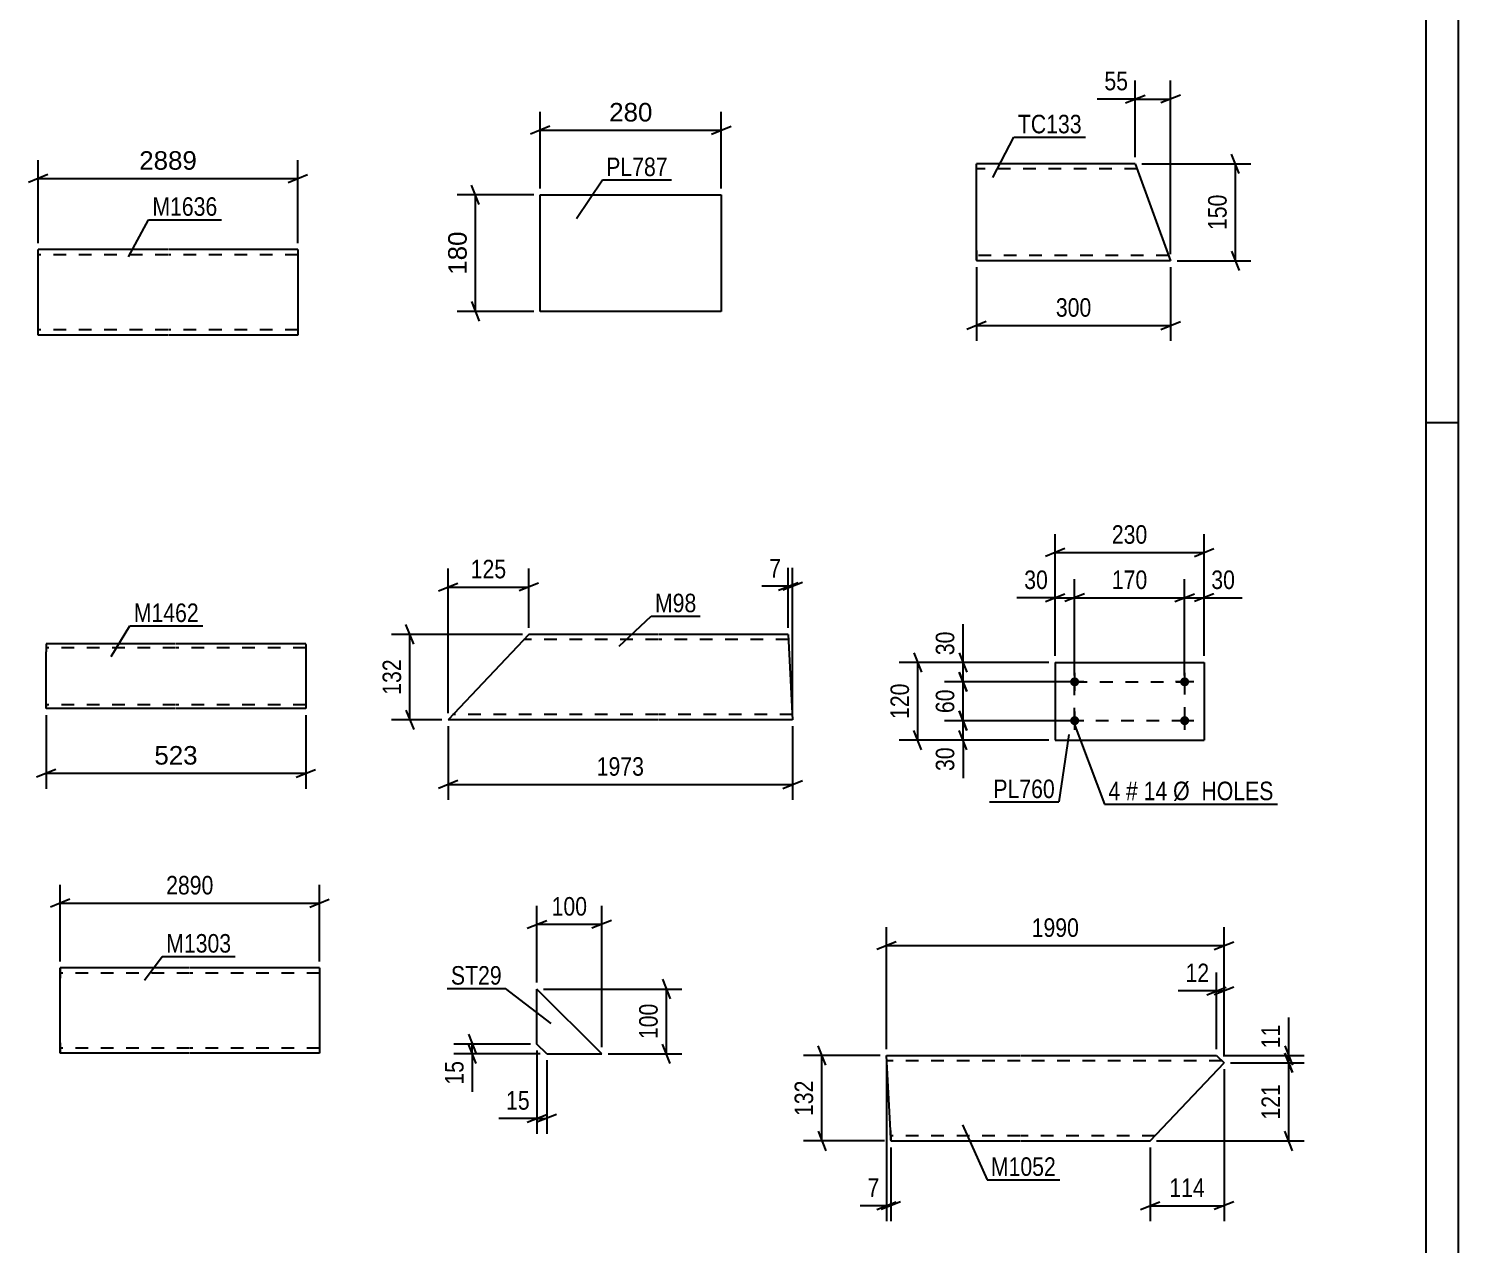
# Model space of a CAD drawing. Header units: millimetres. Extents: x 0 to 841, y 0 to 594.
# Drawn here: x 620 to 841, y 171 to 358.9 of the extents above; entities that cross this region are included whole.
import ezdxf

# ---------------------------------------------------------------- set-up
doc = ezdxf.new("R2010")
doc.units = ezdxf.units.MM
doc.linetypes.add('DXK_LINE_DOT2', pattern=[3.9198, 1.9599, -1.9599])
doc.styles.add('Arial', font='ARIAL.TTF', dxfattribs={"height": 0.2})
doc.styles.add('Arial Narrow', font='ARIALN.TTF', dxfattribs={"height": 0.2})

# ---------------------------------------------------------------- blocks, each defined once
blk = doc.blocks.new('Unknown-318884472-1130')
at = {"color": 5, "linetype": 'Continuous'}
for p, q in [((841, 0), (841, 594)), ((836, 5), (836, 589)), ((841, 298), (836, 298))]:
    blk.add_line(p, q, dxfattribs=at)
blk = doc.blocks.new('Part-318884472-11416 - 11415')
at = {"color": 2, "linetype": 'Continuous'}
for p, q in [((791.07, 338.05), (766.53, 338.05)), ((766.53, 324.65), (766.53, 338.05)), ((791.07, 338.05), (796.53, 323.05)), ((766.53, 324.65), (766.53, 323.05)), ((796.53, 323.05), (766.53, 323.05))]:
    blk.add_line(p, q, dxfattribs=at)
at = {"color": 7, "linetype": 'DXK_LINE_DOT2'}
for p, q in [((791.36, 337.25), (766.53, 337.25)), ((766.53, 323.17), (766.53, 324.65)), ((766.53, 323.85), (766.53, 323.91)), ((796.24, 323.85), (766.53, 323.85)), ((796.24, 323.85), (796.22, 323.91))]:
    blk.add_line(p, q, dxfattribs=at)
blk = doc.blocks.new('Part-318884472-11453 - 11452')
at = {"color": 2, "linetype": 'Continuous'}
for p, q in [((778.69, 260.96), (778.69, 248.96)), ((778.69, 260.96), (801.69, 260.96)), ((801.69, 260.96), (801.69, 248.96)), ((778.69, 248.96), (801.69, 248.96))]:
    blk.add_line(p, q, dxfattribs=at)
blk = doc.blocks.new('Bolt-318884472-11454 - 11452')
at = {"linetype": 'Continuous'}
for points in [[(781.69, 257.26, -1), (781.69, 258.66, -1)], [(798.69, 257.26, -1), (798.69, 258.66, -1)], [(781.69, 251.26, -1), (781.69, 252.66, -1)], [(798.69, 251.26, -1), (798.69, 252.66, -1)]]:
    blk.add_hatch(color=1, dxfattribs=at).paths.add_polyline_path(points)
at = {"color": 1, "linetype": 'Continuous'}
for p, q in [((781.69, 259.36), (781.69, 256.56)), ((798.69, 259.36), (798.69, 256.56)), ((783.09, 257.96), (780.29, 257.96)), ((800.09, 257.96), (797.29, 257.96)), ((783.09, 251.96), (780.29, 251.96)), ((781.69, 253.36), (781.69, 250.56)), ((800.09, 251.96), (797.29, 251.96)), ((798.69, 253.36), (798.69, 250.56))]:
    blk.add_line(p, q, dxfattribs=at)
blk = doc.blocks.new('Part-318884472-5240 - 5234')
at = {"color": 2, "linetype": 'Continuous'}
for p, q in [((641.53, 324.77), (621.53, 324.77)), ((621.53, 313.17), (621.53, 324.77)), ((661.63, 324.77), (641.63, 324.77)), ((661.63, 324.77), (661.63, 324.65)), ((661.63, 324.65), (661.63, 311.57)), ((621.53, 311.57), (621.53, 313.17)), ((641.53, 311.57), (621.53, 311.57)), ((661.63, 311.57), (641.63, 311.57))]:
    blk.add_line(p, q, dxfattribs=at)
at = {"color": 7, "linetype": 'DXK_LINE_DOT2'}
for p, q in [((641.53, 323.97), (621.53, 323.97)), ((661.63, 323.97), (641.63, 323.97)), ((621.53, 311.69), (621.53, 313.17)), ((621.53, 312.37), (621.53, 312.43)), ((641.53, 312.37), (621.53, 312.37)), ((661.63, 312.37), (641.63, 312.37)), ((661.63, 312.37), (661.63, 312.43))]:
    blk.add_line(p, q, dxfattribs=at)
blk = doc.blocks.new('Part-318884472-1402 - 1386')
at = {"color": 2, "linetype": 'Continuous'}
for p, q in [((699.09, 315.23), (699.09, 333.23)), ((699.09, 333.23), (727.09, 333.23)), ((727.09, 333.23), (727.09, 315.23)), ((727.09, 315.23), (699.09, 315.23))]:
    blk.add_line(p, q, dxfattribs=at)
blk = doc.blocks.new('Part-318884472-8596 - 8595')
at = {"color": 2, "linetype": 'Continuous'}
for p, q in [((622.76, 263.82), (622.76, 262.62)), ((642.76, 263.82), (622.76, 263.82)), ((662.86, 263.82), (642.86, 263.82)), ((662.86, 263.72), (662.86, 263.82)), ((662.86, 263.72), (662.86, 262.62)), ((622.76, 254.56), (622.76, 262.62)), ((662.86, 262.62), (662.86, 253.82)), ((622.76, 253.91), (622.76, 254.56)), ((622.76, 253.82), (622.76, 253.91)), ((642.76, 253.82), (622.76, 253.82)), ((662.86, 253.82), (642.86, 253.82))]:
    blk.add_line(p, q, dxfattribs=at)
at = {"color": 7, "linetype": 'DXK_LINE_DOT2'}
for p, q in [((642.76, 263.22), (622.76, 263.22)), ((662.86, 263.22), (642.86, 263.22)), ((662.86, 263.46), (662.86, 262.62)), ((622.76, 254.56), (622.76, 254.17)), ((622.76, 254.42), (622.76, 254.46)), ((642.76, 254.42), (622.76, 254.42)), ((662.86, 254.42), (642.86, 254.42)), ((662.86, 254.46), (662.86, 254.56)), ((662.86, 254.42), (662.86, 254.46)), ((662.86, 254.42), (662.86, 254.46)), ((622.76, 253.82), (622.76, 253.82))]:
    blk.add_line(p, q, dxfattribs=at)
blk = doc.blocks.new('Part-318884472-11382 - 11381')
at = {"color": 2, "linetype": 'Continuous'}
for p, q in [((697.34, 265.3), (684.87, 252.1)), ((717.34, 265.3), (697.34, 265.3)), ((737.44, 265.3), (717.44, 265.3)), ((737.44, 265.3), (738.11, 252.1)), ((717.34, 252.1), (684.87, 252.1)), ((738.11, 252.1), (717.44, 252.1))]:
    blk.add_line(p, q, dxfattribs=at)
at = {"color": 7, "linetype": 'DXK_LINE_DOT2'}
for p, q in [((717.34, 264.5), (696.58, 264.5)), ((737.48, 264.5), (717.44, 264.5)), ((685.62, 252.9), (685.68, 252.96)), ((717.34, 252.9), (685.62, 252.9)), ((738.07, 252.9), (717.44, 252.9)), ((738.07, 252.9), (738.06, 252.96))]:
    blk.add_line(p, q, dxfattribs=at)
blk = doc.blocks.new('Part-318884472-11391 - 11390')
at = {"color": 2, "linetype": 'Continuous'}
for p, q in [((644.9, 213.75), (624.9, 213.75)), ((624.9, 213.63), (624.9, 213.75)), ((624.9, 213.28), (624.9, 213.63)), ((624.9, 212.76), (624.9, 213.28)), ((624.9, 212.15), (624.9, 212.76)), ((624.9, 202.15), (624.9, 212.15)), ((665, 213.75), (645, 213.75)), ((665, 213.75), (665, 200.55)), ((624.9, 201.54), (624.9, 202.15)), ((624.9, 201.02), (624.9, 201.54)), ((624.9, 200.67), (624.9, 201.02)), ((624.9, 200.55), (624.9, 200.67)), ((644.9, 200.55), (624.9, 200.55)), ((665, 200.55), (645, 200.55))]:
    blk.add_line(p, q, dxfattribs=at)
at = {"color": 7, "linetype": 'DXK_LINE_DOT2'}
for p, q in [((624.9, 213.75), (624.9, 213.75)), ((624.9, 213.75), (624.9, 213.63)), ((624.9, 213.63), (624.9, 213.28)), ((624.9, 213.28), (624.9, 212.72)), ((624.9, 212.95), (624.9, 212.95)), ((644.9, 212.95), (624.9, 212.95)), ((624.9, 212.89), (624.9, 212.95)), ((624.9, 212.89), (624.9, 212.95)), ((624.9, 212.76), (624.9, 212.89)), ((624.9, 212.76), (624.9, 212.89)), ((624.9, 212.46), (624.9, 212.76)), ((624.9, 212.72), (624.9, 212.76)), ((624.9, 212.72), (624.9, 212.46)), ((624.9, 212.72), (624.9, 212.15)), ((624.9, 212.15), (624.9, 212.46)), ((624.9, 212.46), (624.9, 212.15)), ((624.9, 202.15), (624.9, 212.15)), ((624.9, 202.15), (624.9, 212.15)), ((624.9, 202.15), (624.9, 212.15)), ((665, 212.95), (645, 212.95)), ((624.9, 201.84), (624.9, 202.15)), ((624.9, 202.15), (624.9, 201.84)), ((624.9, 202.15), (624.9, 201.54)), ((624.9, 201.58), (624.9, 201.84)), ((624.9, 201.84), (624.9, 201.58)), ((624.9, 201.41), (624.9, 201.58)), ((624.9, 201.58), (624.9, 201.41)), ((624.9, 201.54), (624.9, 201.02)), ((624.9, 201.35), (624.9, 201.41)), ((624.9, 201.41), (624.9, 201.35)), ((624.9, 201.35), (624.9, 201.35)), ((644.9, 201.35), (624.9, 201.35)), ((665, 201.35), (645, 201.35)), ((665, 201.35), (665, 201.41)), ((624.9, 201.02), (624.9, 200.67)), ((624.9, 200.67), (624.9, 200.55)), ((624.9, 200.55), (624.9, 200.55))]:
    blk.add_line(p, q, dxfattribs=at)
blk = doc.blocks.new('Part-318884472-11427 - 11426')
at = {"color": 2, "linetype": 'Continuous'}
for p, q in [((753.22, 188.59), (752.63, 200.19)), ((752.63, 200.19), (773.26, 200.19)), ((773.36, 200.19), (803.62, 200.19)), ((793.36, 186.99), (804.78, 199.09)), ((803.62, 200.19), (804.78, 199.09)), ((753.22, 188.59), (753.3, 186.99)), ((753.3, 186.99), (773.26, 186.99)), ((773.36, 186.99), (793.36, 186.99))]:
    blk.add_line(p, q, dxfattribs=at)
at = {"color": 7, "linetype": 'DXK_LINE_DOT2'}
for p, q in [((773.26, 199.39), (752.67, 199.39)), ((804.46, 199.39), (773.36, 199.39)), ((753.29, 187.11), (753.22, 188.59)), ((753.26, 187.79), (753.25, 187.85)), ((773.26, 187.79), (753.26, 187.79)), ((794.11, 187.79), (773.36, 187.79))]:
    blk.add_line(p, q, dxfattribs=at)
blk = doc.blocks.new('Part-318884472-11476 - 11475')
at = {"color": 2, "linetype": 'Continuous'}
for p, q in [((698.6, 201.98), (698.6, 210.48)), ((708.6, 200.48), (698.6, 210.48)), ((700.1, 200.48), (698.6, 201.98)), ((700.1, 200.48), (708.6, 200.48))]:
    blk.add_line(p, q, dxfattribs=at)
blk = doc.blocks.new('Rectangle-318884472-15287 - 11452')
at = {"color": 1, "linetype": 'DXK_LINE_DOT2'}
blk.add_lwpolyline([(781.69, 257.96), (798.69, 257.96), (798.69, 251.96), (781.69, 251.96), (781.69, 257.96)], close=True, dxfattribs=at)
blk = doc.blocks.new('StraightDimension-318884472-11522 - 11415')
at = {"color": 7, "linetype": 'Continuous'}
for p, q in [((807.13, 336.55), (805.93, 339.55)), ((792.07, 338.05), (808.93, 338.05)), ((806.53, 323.05), (806.53, 338.05)), ((797.53, 323.05), (808.93, 323.05)), ((805.93, 324.55), (807.13, 321.55))]:
    blk.add_line(p, q, dxfattribs=at)
at = {"color": 0}
blk.add_wipeout([(805.78, 333.89), (801.58, 333.89), (801.58, 327.2), (805.78, 327.2)], dxfattribs=at)
at = {"color": 3, "style": 'Arial Narrow'}
blk.add_text('150', height=2.863, rotation=90.0002, dxfattribs=at).set_placement((805.18, 327.8))
blk = doc.blocks.new('StraightDimension-318884472-11518 - 11415')
at = {"color": 7, "linetype": 'Continuous'}
for p, q in [((791.07, 339.05), (791.07, 350.9)), ((796.53, 324.05), (796.53, 350.9)), ((789.57, 347.45), (792.57, 348.65)), ((791.07, 348.05), (796.53, 348.05)), ((798.03, 348.65), (795.03, 347.45))]:
    blk.add_line(p, q, dxfattribs=at)
at = {"color": 0}
blk.add_wipeout([(790.55, 348.8), (790.55, 353), (785.69, 353), (785.69, 348.8)], dxfattribs=at)
at = {"color": 7, "linetype": 'Continuous'}
blk.add_line((791.07, 348.05), (785.17, 348.05), dxfattribs=at)
blk.add_line((791.07, 348.05), (785.17, 348.05), dxfattribs=at)
at = {"color": 3, "style": 'Arial Narrow'}
blk.add_text('55', height=2.863, dxfattribs=at).set_placement((786.29, 349.4))
blk = doc.blocks.new('StraightDimension-318884472-11528 - 11415')
at = {"color": 7, "linetype": 'Continuous'}
for p, q in [((766.53, 322.05), (766.53, 310.65)), ((796.53, 322.05), (796.53, 310.65)), ((768.03, 313.65), (765.03, 312.45)), ((766.53, 313.05), (796.53, 313.05)), ((795.03, 312.45), (798.03, 313.65))]:
    blk.add_line(p, q, dxfattribs=at)
at = {"color": 0}
blk.add_wipeout([(784.87, 313.8), (784.87, 318), (778.19, 318), (778.19, 313.8)], dxfattribs=at)
at = {"color": 3, "style": 'Arial Narrow'}
blk.add_text('300', height=2.863, dxfattribs=at).set_placement((778.79, 314.4))
blk = doc.blocks.new('StraightDimension-318884472-11585 - 11452')
at = {"color": 7, "linetype": 'Continuous'}
for p, q in [((763.84, 259.46), (765.04, 256.46)), ((780.69, 257.96), (761.59, 257.96)), ((764.44, 251.96), (764.44, 257.96)), ((780.69, 251.96), (761.59, 251.96)), ((765.04, 250.46), (763.84, 253.46))]:
    blk.add_line(p, q, dxfattribs=at)
at = {"color": 0}
blk.add_wipeout([(763.69, 257.39), (759.49, 257.39), (759.49, 252.53), (763.69, 252.53)], dxfattribs=at)
at = {"color": 3, "style": 'Arial Narrow'}
blk.add_text('60', height=2.863, rotation=90.0002, dxfattribs=at).set_placement((763.09, 253.13))
blk = doc.blocks.new('StraightDimension-318884472-11584 - 11452')
at = {"color": 7, "linetype": 'Continuous'}
for p, q in [((777.69, 260.96), (761.59, 260.96)), ((763.84, 262.46), (765.04, 259.46)), ((764.44, 257.96), (764.44, 260.96)), ((765.04, 256.46), (763.84, 259.46)), ((780.69, 257.96), (761.59, 257.96))]:
    blk.add_line(p, q, dxfattribs=at)
at = {"color": 0}
blk.add_wipeout([(763.69, 266.34), (759.49, 266.34), (759.49, 261.48), (763.69, 261.48)], dxfattribs=at)
at = {"color": 7, "linetype": 'Continuous'}
blk.add_line((764.44, 260.96), (764.44, 266.87), dxfattribs=at)
blk.add_line((764.44, 260.96), (764.44, 266.87), dxfattribs=at)
at = {"color": 3, "style": 'Arial Narrow'}
blk.add_text('30', height=2.863, rotation=90.0002, dxfattribs=at).set_placement((763.09, 262.08))
blk = doc.blocks.new('StraightDimension-318884472-11586 - 11452')
at = {"color": 7, "linetype": 'Continuous'}
for p, q in [((780.69, 251.96), (761.59, 251.96)), ((763.84, 253.46), (765.04, 250.46)), ((764.44, 248.96), (764.44, 251.96)), ((765.04, 247.46), (763.84, 250.46)), ((777.69, 248.96), (761.59, 248.96))]:
    blk.add_line(p, q, dxfattribs=at)
at = {"color": 0}
blk.add_wipeout([(763.69, 248.43), (759.49, 248.43), (759.49, 243.58), (763.69, 243.58)], dxfattribs=at)
at = {"color": 7, "linetype": 'Continuous'}
blk.add_line((764.44, 248.96), (764.44, 243.05), dxfattribs=at)
blk.add_line((764.44, 248.96), (764.44, 243.05), dxfattribs=at)
at = {"color": 3, "style": 'Arial Narrow'}
blk.add_text('30', height=2.863, rotation=90.0002, dxfattribs=at).set_placement((763.09, 244.18))
blk = doc.blocks.new('StraightDimension-318884472-11596 - 11452')
at = {"color": 7, "linetype": 'Continuous'}
for p, q in [((777.69, 260.96), (754.59, 260.96)), ((756.84, 262.46), (758.04, 259.46)), ((757.44, 248.96), (757.44, 260.96)), ((758.04, 247.46), (756.84, 250.46)), ((777.69, 248.96), (754.59, 248.96))]:
    blk.add_line(p, q, dxfattribs=at)
at = {"color": 0}
blk.add_wipeout([(756.69, 258.3), (752.49, 258.3), (752.49, 251.62), (756.69, 251.62)], dxfattribs=at)
at = {"color": 3, "style": 'Arial Narrow'}
blk.add_text('120', height=2.863, rotation=90.0002, dxfattribs=at).set_placement((756.09, 252.22))
blk = doc.blocks.new('StraightDimension-318884472-11600 - 11452')
at = {"color": 7, "linetype": 'Continuous'}
for p, q in [((798.69, 258.96), (798.69, 273.81)), ((801.69, 261.96), (801.69, 273.81)), ((797.19, 270.36), (800.19, 271.56)), ((798.69, 270.96), (801.69, 270.96)), ((803.19, 271.56), (800.19, 270.36))]:
    blk.add_line(p, q, dxfattribs=at)
at = {"color": 0}
blk.add_wipeout([(807.07, 271.71), (807.07, 275.91), (802.21, 275.91), (802.21, 271.71)], dxfattribs=at)
at = {"color": 7, "linetype": 'Continuous'}
blk.add_line((801.69, 270.96), (807.59, 270.96), dxfattribs=at)
blk.add_line((801.69, 270.96), (807.59, 270.96), dxfattribs=at)
at = {"color": 3, "style": 'Arial Narrow'}
blk.add_text('30', height=2.863, dxfattribs=at).set_placement((802.81, 272.31))
blk = doc.blocks.new('StraightDimension-318884472-11601 - 11452')
at = {"color": 7, "linetype": 'Continuous'}
for p, q in [((781.69, 258.96), (781.69, 273.81)), ((798.69, 258.96), (798.69, 273.81)), ((783.19, 271.56), (780.19, 270.36)), ((781.69, 270.96), (798.69, 270.96)), ((797.19, 270.36), (800.19, 271.56))]:
    blk.add_line(p, q, dxfattribs=at)
at = {"color": 0}
blk.add_wipeout([(793.53, 271.71), (793.53, 275.91), (786.84, 275.91), (786.84, 271.71)], dxfattribs=at)
at = {"color": 3, "style": 'Arial Narrow'}
blk.add_text('170', height=2.863, dxfattribs=at).set_placement((787.44, 272.31))
blk = doc.blocks.new('StraightDimension-318884472-11602 - 11452')
at = {"color": 7, "linetype": 'Continuous'}
for p, q in [((778.69, 261.96), (778.69, 273.81)), ((781.69, 258.96), (781.69, 273.81)), ((777.19, 270.36), (780.19, 271.56)), ((778.69, 270.96), (781.69, 270.96)), ((783.19, 271.56), (780.19, 270.36))]:
    blk.add_line(p, q, dxfattribs=at)
at = {"color": 0}
blk.add_wipeout([(778.16, 271.71), (778.16, 275.91), (773.3, 275.91), (773.3, 271.71)], dxfattribs=at)
at = {"color": 7, "linetype": 'Continuous'}
blk.add_line((778.69, 270.96), (772.78, 270.96), dxfattribs=at)
blk.add_line((778.69, 270.96), (772.78, 270.96), dxfattribs=at)
at = {"color": 3, "style": 'Arial Narrow'}
blk.add_text('30', height=2.863, dxfattribs=at).set_placement((773.9, 272.31))
blk = doc.blocks.new('StraightDimension-318884472-11612 - 11452')
at = {"color": 7, "linetype": 'Continuous'}
for p, q in [((778.69, 261.96), (778.69, 280.81)), ((801.69, 261.96), (801.69, 280.81)), ((780.19, 278.56), (777.19, 277.36)), ((800.19, 277.36), (803.19, 278.56)), ((778.69, 277.96), (801.69, 277.96))]:
    blk.add_line(p, q, dxfattribs=at)
at = {"color": 0}
blk.add_wipeout([(793.53, 278.71), (793.53, 282.91), (786.84, 282.91), (786.84, 278.71)], dxfattribs=at)
at = {"color": 3, "style": 'Arial Narrow'}
blk.add_text('230', height=2.863, dxfattribs=at).set_placement((787.44, 279.31))
blk = doc.blocks.new('StraightDimension-318884472-5243 - 5234')
at = {"color": 7, "linetype": 'Continuous'}
for p, q in [((621.53, 325.77), (621.53, 338.62)), ((661.63, 325.77), (661.63, 338.62)), ((623.03, 336.37), (620.03, 335.17)), ((660.13, 335.17), (663.13, 336.37)), ((621.53, 335.77), (661.63, 335.77))]:
    blk.add_line(p, q, dxfattribs=at)
at = {"color": 0}
blk.add_wipeout([(646.63, 336.52), (646.63, 340.72), (636.53, 340.72), (636.53, 336.52)], dxfattribs=at)
at = {"color": 3, "style": 'Arial'}
blk.add_text('2889', height=2.865, dxfattribs=at).set_placement((637.13, 337.12))
blk = doc.blocks.new('StraightDimension-318884472-1404 - 1386')
at = {"color": 7, "linetype": 'Continuous'}
for p, q in [((699.09, 334.23), (699.09, 346.08)), ((727.09, 334.23), (727.09, 346.08)), ((700.59, 343.83), (697.59, 342.63)), ((699.09, 343.23), (727.09, 343.23)), ((725.59, 342.63), (728.59, 343.83))]:
    blk.add_line(p, q, dxfattribs=at)
at = {"color": 0}
blk.add_wipeout([(717.03, 343.98), (717.03, 348.18), (709.16, 348.18), (709.16, 343.98)], dxfattribs=at)
at = {"color": 3, "style": 'Arial'}
blk.add_text('280', height=2.865, dxfattribs=at).set_placement((709.76, 344.58))
blk = doc.blocks.new('StraightDimension-318884472-1415 - 1386')
at = {"color": 7, "linetype": 'Continuous'}
for p, q in [((689.69, 331.73), (688.49, 334.73)), ((698.09, 333.23), (686.24, 333.23)), ((689.09, 315.23), (689.09, 333.23)), ((688.49, 316.73), (689.69, 313.73)), ((698.09, 315.23), (686.24, 315.23))]:
    blk.add_line(p, q, dxfattribs=at)
at = {"color": 0}
blk.add_wipeout([(688.34, 328.16), (684.14, 328.16), (684.14, 320.29), (688.34, 320.29)], dxfattribs=at)
at = {"color": 3, "style": 'Arial'}
blk.add_text('180', height=2.865, rotation=90.0002, dxfattribs=at).set_placement((687.74, 320.89))
blk = doc.blocks.new('StraightDimension-318884472-8599 - 8595')
at = {"color": 7, "linetype": 'Continuous'}
for p, q in [((622.76, 252.82), (622.76, 241.42)), ((662.86, 252.82), (662.86, 241.42)), ((624.26, 244.42), (621.26, 243.22)), ((622.76, 243.82), (662.86, 243.82)), ((661.36, 243.22), (664.36, 244.42))]:
    blk.add_line(p, q, dxfattribs=at)
at = {"color": 0}
blk.add_wipeout([(646.75, 244.57), (646.75, 248.77), (638.87, 248.77), (638.87, 244.57)], dxfattribs=at)
at = {"color": 3, "style": 'Arial'}
blk.add_text('523', height=2.865, dxfattribs=at).set_placement((639.47, 245.17))
blk = doc.blocks.new('StraightDimension-318884472-11510 - 11381')
at = {"color": 7, "linetype": 'Continuous'}
for p, q in [((684.87, 251.1), (684.87, 239.7)), ((738.11, 251.1), (738.11, 239.7)), ((686.37, 242.7), (683.37, 241.5)), ((684.87, 242.1), (738.11, 242.1)), ((736.61, 241.5), (739.61, 242.7))]:
    blk.add_line(p, q, dxfattribs=at)
at = {"color": 0}
blk.add_wipeout([(715.74, 242.85), (715.74, 247.05), (707.23, 247.05), (707.23, 242.85)], dxfattribs=at)
at = {"color": 3, "style": 'Arial Narrow'}
blk.add_text('1973', height=2.863, dxfattribs=at).set_placement((707.83, 243.45))
blk = doc.blocks.new('StraightDimension-318884472-11494 - 11381')
at = {"color": 7, "linetype": 'Continuous'}
for p, q in [((684.87, 253.1), (684.87, 275.46)), ((697.34, 266.3), (697.34, 275.46)), ((683.37, 272.01), (686.37, 273.21)), ((684.87, 272.61), (697.34, 272.61)), ((698.84, 273.21), (695.84, 272.01))]:
    blk.add_line(p, q, dxfattribs=at)
at = {"color": 0}
blk.add_wipeout([(694.44, 273.36), (694.44, 277.56), (687.76, 277.56), (687.76, 273.36)], dxfattribs=at)
at = {"color": 3, "style": 'Arial Narrow'}
blk.add_text('125', height=2.863, dxfattribs=at).set_placement((688.36, 273.96))
blk = doc.blocks.new('StraightDimension-318884472-11504 - 11381')
at = {"color": 7, "linetype": 'Continuous'}
for p, q in [((696.34, 265.3), (676.1, 265.3)), ((679.55, 263.8), (678.35, 266.8)), ((678.95, 252.1), (678.95, 265.3)), ((683.87, 252.1), (676.1, 252.1)), ((678.35, 253.6), (679.55, 250.6))]:
    blk.add_line(p, q, dxfattribs=at)
at = {"color": 0}
blk.add_wipeout([(678.2, 262.05), (674, 262.05), (674, 255.36), (678.2, 255.36)], dxfattribs=at)
at = {"color": 3, "style": 'Arial Narrow'}
blk.add_text('132', height=2.863, rotation=90.0002, dxfattribs=at).set_placement((677.6, 255.96))
blk = doc.blocks.new('StraightDimension-318884472-11490 - 11381')
at = {"color": 7, "linetype": 'Continuous'}
for p, q in [((737.44, 266.3), (737.44, 275.59)), ((738.11, 253.1), (738.11, 275.59)), ((735.94, 272.14), (738.94, 273.34)), ((739.61, 273.34), (736.61, 272.14)), ((737.44, 272.74), (738.11, 272.74))]:
    blk.add_line(p, q, dxfattribs=at)
at = {"color": 0}
blk.add_wipeout([(736.91, 273.49), (736.91, 277.69), (733.88, 277.69), (733.88, 273.49)], dxfattribs=at)
at = {"color": 7, "linetype": 'Continuous'}
blk.add_line((737.44, 272.74), (733.36, 272.74), dxfattribs=at)
blk.add_line((737.44, 272.74), (733.36, 272.74), dxfattribs=at)
at = {"color": 3, "style": 'Arial Narrow'}
blk.add_text('7', height=2.86, dxfattribs=at).set_placement((734.48, 274.09))
blk = doc.blocks.new('StraightDimension-318884472-11514 - 11390')
at = {"color": 7, "linetype": 'Continuous'}
for p, q in [((624.9, 214.75), (624.9, 226.6)), ((665, 214.75), (665, 226.6)), ((626.4, 224.35), (623.4, 223.15)), ((624.9, 223.75), (665, 223.75)), ((663.5, 223.15), (666.5, 224.35))]:
    blk.add_line(p, q, dxfattribs=at)
at = {"color": 0}
blk.add_wipeout([(649.2, 224.5), (649.2, 228.7), (640.69, 228.7), (640.69, 224.5)], dxfattribs=at)
at = {"color": 3, "style": 'Arial Narrow'}
blk.add_text('2890', height=2.863, dxfattribs=at).set_placement((641.29, 225.1))
blk = doc.blocks.new('StraightDimension-318884472-11552 - 11426')
at = {"color": 7, "linetype": 'Continuous'}
for p, q in [((743.23, 198.69), (742.03, 201.69)), ((751.63, 200.19), (739.78, 200.19)), ((742.63, 186.99), (742.63, 200.19)), ((742.03, 188.49), (743.23, 185.49)), ((752.3, 186.99), (739.78, 186.99))]:
    blk.add_line(p, q, dxfattribs=at)
at = {"color": 0}
blk.add_wipeout([(741.88, 196.93), (737.68, 196.93), (737.68, 190.25), (741.88, 190.25)], dxfattribs=at)
at = {"color": 3, "style": 'Arial Narrow'}
blk.add_text('132', height=2.863, rotation=90.0002, dxfattribs=at).set_placement((741.28, 190.85))
blk = doc.blocks.new('StraightDimension-318884472-11536 - 11426')
at = {"color": 7, "linetype": 'Continuous'}
for p, q in [((752.63, 199.19), (752.63, 174.59)), ((753.3, 185.99), (753.3, 174.59)), ((751.13, 176.39), (754.13, 177.59)), ((754.8, 177.59), (751.8, 176.39)), ((752.63, 176.99), (753.3, 176.99))]:
    blk.add_line(p, q, dxfattribs=at)
at = {"color": 0}
blk.add_wipeout([(752.1, 177.74), (752.1, 181.94), (749.07, 181.94), (749.07, 177.74)], dxfattribs=at)
at = {"color": 7, "linetype": 'Continuous'}
blk.add_line((752.63, 176.99), (748.55, 176.99), dxfattribs=at)
blk.add_line((752.63, 176.99), (748.55, 176.99), dxfattribs=at)
at = {"color": 3, "style": 'Arial Narrow'}
blk.add_text('7', height=2.86, dxfattribs=at).set_placement((749.67, 178.34))
blk = doc.blocks.new('StraightDimension-318884472-11540 - 11426')
at = {"color": 7, "linetype": 'Continuous'}
for p, q in [((803.62, 201.19), (803.62, 213.04)), ((804.78, 200.09), (804.78, 213.04)), ((802.12, 209.59), (805.12, 210.79)), ((806.28, 210.79), (803.28, 209.59)), ((803.62, 210.19), (804.78, 210.19))]:
    blk.add_line(p, q, dxfattribs=at)
at = {"color": 0}
blk.add_wipeout([(803.09, 210.94), (803.09, 215.14), (798.23, 215.14), (798.23, 210.94)], dxfattribs=at)
at = {"color": 7, "linetype": 'Continuous'}
blk.add_line((803.62, 210.19), (797.71, 210.19), dxfattribs=at)
blk.add_line((803.62, 210.19), (797.71, 210.19), dxfattribs=at)
at = {"color": 3, "style": 'Arial Narrow'}
blk.add_text('12', height=2.863, dxfattribs=at).set_placement((798.83, 211.54))
blk = doc.blocks.new('StraightDimension-318884472-11532 - 11426')
at = {"color": 7, "linetype": 'Continuous'}
for p, q in [((804.78, 198.09), (804.78, 174.59)), ((793.36, 185.99), (793.36, 174.59)), ((791.86, 176.39), (794.86, 177.59)), ((793.36, 176.99), (804.78, 176.99)), ((806.28, 177.59), (803.28, 176.39))]:
    blk.add_line(p, q, dxfattribs=at)
at = {"color": 0}
blk.add_wipeout([(802.41, 177.74), (802.41, 181.94), (795.73, 181.94), (795.73, 177.74)], dxfattribs=at)
at = {"color": 3, "style": 'Arial Narrow'}
blk.add_text('114', height=2.863, dxfattribs=at).set_placement((796.33, 178.34))
blk = doc.blocks.new('StraightDimension-318884472-11558 - 11426')
at = {"color": 7, "linetype": 'Continuous'}
for p, q in [((752.63, 201.19), (752.63, 220.04)), ((804.78, 200.09), (804.78, 220.04)), ((754.13, 217.79), (751.13, 216.59)), ((752.63, 217.19), (804.78, 217.19)), ((803.28, 216.59), (806.28, 217.79))]:
    blk.add_line(p, q, dxfattribs=at)
at = {"color": 0}
blk.add_wipeout([(782.96, 217.94), (782.96, 222.14), (774.45, 222.14), (774.45, 217.94)], dxfattribs=at)
at = {"color": 3, "style": 'Arial Narrow'}
blk.add_text('1990', height=2.863, dxfattribs=at).set_placement((775.05, 218.54))
blk = doc.blocks.new('StraightDimension-318884472-15366 - 11426')
at = {"color": 7, "linetype": 'Continuous'}
for p, q in [((814.18, 201.69), (815.38, 198.69)), ((804.62, 200.19), (817.18, 200.19)), ((805.78, 199.09), (817.18, 199.09)), ((815.38, 197.59), (814.18, 200.59)), ((814.78, 199.09), (814.78, 200.19))]:
    blk.add_line(p, q, dxfattribs=at)
at = {"color": 0}
blk.add_wipeout([(814.03, 205.57), (809.83, 205.57), (809.83, 200.72), (814.03, 200.72)], dxfattribs=at)
at = {"color": 7, "linetype": 'Continuous'}
blk.add_line((814.78, 200.19), (814.78, 206.1), dxfattribs=at)
blk.add_line((814.78, 200.19), (814.78, 206.1), dxfattribs=at)
at = {"color": 3, "style": 'Arial Narrow'}
blk.add_text('11', height=2.863, rotation=90.0002, dxfattribs=at).set_placement((813.43, 201.32))
blk = doc.blocks.new('StraightDimension-318884472-15367 - 11426')
at = {"color": 7, "linetype": 'Continuous'}
for p, q in [((805.78, 199.09), (817.18, 199.09)), ((814.18, 200.59), (815.38, 197.59)), ((814.78, 186.99), (814.78, 199.09)), ((815.38, 185.49), (814.18, 188.49)), ((794.36, 186.99), (817.18, 186.99))]:
    blk.add_line(p, q, dxfattribs=at)
at = {"color": 0}
blk.add_wipeout([(814.03, 196.38), (809.83, 196.38), (809.83, 189.7), (814.03, 189.7)], dxfattribs=at)
at = {"color": 3, "style": 'Arial Narrow'}
blk.add_text('121', height=2.863, rotation=90.0002, dxfattribs=at).set_placement((813.43, 190.3))
blk = doc.blocks.new('StraightDimension-318884472-11624 - 11475')
at = {"color": 7, "linetype": 'Continuous'}
for p, q in [((688, 203.48), (689.2, 200.48)), ((697.6, 201.98), (685.75, 201.98)), ((689.2, 198.98), (688, 201.98)), ((688.6, 200.48), (688.6, 201.98)), ((699.1, 200.48), (685.75, 200.48))]:
    blk.add_line(p, q, dxfattribs=at)
at = {"color": 0}
blk.add_wipeout([(687.85, 199.96), (683.65, 199.96), (683.65, 195.1), (687.85, 195.1)], dxfattribs=at)
at = {"color": 7, "linetype": 'Continuous'}
blk.add_line((688.6, 200.48), (688.6, 194.58), dxfattribs=at)
blk.add_line((688.6, 200.48), (688.6, 194.58), dxfattribs=at)
at = {"color": 3, "style": 'Arial Narrow'}
blk.add_text('15', height=2.863, rotation=90.0002, dxfattribs=at).set_placement((687.25, 195.7))
blk = doc.blocks.new('StraightDimension-318884472-11616 - 11475')
at = {"color": 7, "linetype": 'Continuous'}
for p, q in [((698.6, 200.98), (698.6, 188.08)), ((700.1, 199.48), (700.1, 188.08)), ((697.1, 189.88), (700.1, 191.08)), ((701.6, 191.08), (698.6, 189.88)), ((698.6, 190.48), (700.1, 190.48))]:
    blk.add_line(p, q, dxfattribs=at)
at = {"color": 0}
blk.add_wipeout([(698.08, 191.23), (698.08, 195.43), (693.22, 195.43), (693.22, 191.23)], dxfattribs=at)
at = {"color": 7, "linetype": 'Continuous'}
blk.add_line((698.6, 190.48), (692.7, 190.48), dxfattribs=at)
blk.add_line((698.6, 190.48), (692.7, 190.48), dxfattribs=at)
at = {"color": 3, "style": 'Arial Narrow'}
blk.add_text('15', height=2.863, dxfattribs=at).set_placement((693.82, 191.83))
blk = doc.blocks.new('StraightDimension-318884472-11628 - 11475')
at = {"color": 7, "linetype": 'Continuous'}
for p, q in [((699.6, 210.48), (721, 210.48)), ((718, 211.98), (719.2, 208.98)), ((718.6, 200.48), (718.6, 210.48)), ((719.2, 198.98), (718, 201.98)), ((709.6, 200.48), (721, 200.48))]:
    blk.add_line(p, q, dxfattribs=at)
at = {"color": 0}
blk.add_wipeout([(717.85, 208.82), (713.65, 208.82), (713.65, 202.14), (717.85, 202.14)], dxfattribs=at)
at = {"color": 3, "style": 'Arial Narrow'}
blk.add_text('100', height=2.863, rotation=90.0002, dxfattribs=at).set_placement((717.25, 202.74))
blk = doc.blocks.new('StraightDimension-318884472-11620 - 11475')
at = {"color": 7, "linetype": 'Continuous'}
for p, q in [((698.6, 211.48), (698.6, 223.33)), ((708.6, 201.48), (708.6, 223.33)), ((697.1, 219.88), (700.1, 221.08)), ((710.1, 221.08), (707.1, 219.88)), ((698.6, 220.48), (708.6, 220.48))]:
    blk.add_line(p, q, dxfattribs=at)
at = {"color": 0}
blk.add_wipeout([(706.95, 221.23), (706.95, 225.43), (700.26, 225.43), (700.26, 221.23)], dxfattribs=at)
at = {"color": 3, "style": 'Arial Narrow'}
blk.add_text('100', height=2.863, dxfattribs=at).set_placement((700.86, 221.83))
blk = doc.blocks.new('Mark-318884472-11637 - 11415')
at = {"color": 0}
blk.add_wipeout([(782.78, 342.75), (782.78, 345.75), (772.92, 345.75), (772.92, 342.75)], dxfattribs=at)
blk.add_wipeout([(782.78, 342.75), (782.78, 345.75), (772.92, 345.75), (772.92, 342.75)], dxfattribs=at)
at = {"color": 30, "linetype": 'Continuous'}
for p, q in [((769.04, 335.9), (772.32, 342.15)), ((772.32, 342.15), (783.38, 342.15))]:
    blk.add_line(p, q, dxfattribs=at)
at = {"color": 3, "style": 'Arial Narrow'}
blk.add_text('TC133', height=2.863, dxfattribs=at).set_placement((772.92, 342.75))
blk = doc.blocks.new('Mark-318884472-11649 - 11452')
at = {"color": 0}
blk.add_wipeout([(778.63, 239.99), (778.63, 242.99), (769.13, 242.99), (769.13, 239.99)], dxfattribs=at)
blk.add_wipeout([(778.63, 239.99), (778.63, 242.99), (769.13, 242.99), (769.13, 239.99)], dxfattribs=at)
at = {"color": 30, "linetype": 'Continuous'}
for p in [(780.78, 249.83), (768.53, 239.39)]:
    blk.add_line(p, (779.23, 239.39), dxfattribs=at)
at = {"color": 3, "style": 'Arial Narrow'}
blk.add_text('PL760', height=2.863, dxfattribs=at).set_placement((769.13, 239.99))
blk = doc.blocks.new('Mark-318884472-11652 - 11452')
at = {"color": 0}
blk.add_wipeout([(788.72, 239.67), (788.72, 242.67), (786.9, 242.67), (786.9, 239.67)], dxfattribs=at)
blk.add_wipeout([(788.72, 239.67), (788.72, 242.67), (786.9, 242.67), (786.9, 239.67)], dxfattribs=at)
at = {"color": 7, "linetype": 'Continuous'}
blk.add_line((781.43, 252.02), (786.3, 239.07), dxfattribs=at)
at = {"color": 0}
blk.add_wipeout([(791.45, 239.67), (791.45, 242.67), (789.62, 242.67), (789.62, 239.67)], dxfattribs=at)
blk.add_wipeout([(791.45, 239.67), (791.45, 242.67), (789.62, 242.67), (789.62, 239.67)], dxfattribs=at)
at = {"color": 3, "style": 'Arial Narrow'}
blk.add_text('4', height=2.86, dxfattribs=at).set_placement((786.9, 239.67))
at = {"color": 0}
blk.add_wipeout([(796.01, 239.67), (796.01, 242.67), (792.35, 242.67), (792.35, 239.67)], dxfattribs=at)
blk.add_wipeout([(796.01, 239.67), (796.01, 242.67), (792.35, 242.67), (792.35, 239.67)], dxfattribs=at)
at = {"color": 3, "style": 'Arial Narrow'}
blk.add_text('#', height=2.86, dxfattribs=at).set_placement((789.62, 239.67))
at = {"color": 0}
blk.add_wipeout([(812.44, 239.67), (812.44, 242.67), (796.91, 242.67), (796.91, 239.67)], dxfattribs=at)
blk.add_wipeout([(812.44, 239.67), (812.44, 242.67), (796.91, 242.67), (796.91, 239.67)], dxfattribs=at)
at = {"color": 7, "linetype": 'Continuous'}
blk.add_line((786.3, 239.07), (813.04, 239.07), dxfattribs=at)
at = {"color": 3, "style": 'Arial Narrow'}
for s, p in [('14', (792.35, 239.67)), ('Ø  HOLES', (796.91, 239.67))]:
    blk.add_text(s, height=2.863, dxfattribs=at).set_placement(p)
blk = doc.blocks.new('Mark-318884472-5236 - 5234')
at = {"color": 0}
blk.add_wipeout([(649.22, 330), (649.22, 333), (639.16, 333), (639.16, 330)], dxfattribs=at)
blk.add_wipeout([(649.22, 330), (649.22, 333), (639.16, 333), (639.16, 330)], dxfattribs=at)
at = {"color": 30, "linetype": 'Continuous'}
for p, q in [((635.47, 323.64), (638.56, 329.4)), ((638.56, 329.4), (649.82, 329.4))]:
    blk.add_line(p, q, dxfattribs=at)
at = {"color": 3, "style": 'Arial Narrow'}
blk.add_text('M1636', height=2.863, dxfattribs=at).set_placement((639.16, 330))
blk = doc.blocks.new('Mark-318884472-1398 - 1386')
at = {"color": 0}
blk.add_wipeout([(718.8, 336.14), (718.8, 339.14), (709.3, 339.14), (709.3, 336.14)], dxfattribs=at)
blk.add_wipeout([(718.8, 336.14), (718.8, 339.14), (709.3, 339.14), (709.3, 336.14)], dxfattribs=at)
at = {"color": 30, "linetype": 'Continuous'}
for p, q in [((704.72, 329.6), (708.7, 335.54)), ((708.7, 335.54), (719.4, 335.54))]:
    blk.add_line(p, q, dxfattribs=at)
at = {"color": 3, "style": 'Arial Narrow'}
blk.add_text('PL787', height=2.863, dxfattribs=at).set_placement((709.3, 336.14))
blk = doc.blocks.new('Mark-318884472-8602 - 8595')
at = {"color": 0}
blk.add_wipeout([(646.34, 267.21), (646.34, 270.21), (636.29, 270.21), (636.29, 267.21)], dxfattribs=at)
blk.add_wipeout([(646.34, 267.21), (646.34, 270.21), (636.29, 270.21), (636.29, 267.21)], dxfattribs=at)
at = {"color": 30, "linetype": 'Continuous'}
for p, q in [((632.78, 261.87), (635.69, 266.61)), ((635.69, 266.61), (646.94, 266.61))]:
    blk.add_line(p, q, dxfattribs=at)
at = {"color": 3, "style": 'Arial Narrow'}
blk.add_text('M1462', height=2.863, dxfattribs=at).set_placement((636.29, 267.21))
blk = doc.blocks.new('Mark-318884472-11631 - 11381')
at = {"color": 0}
blk.add_wipeout([(723.24, 268.72), (723.24, 271.72), (716.84, 271.72), (716.84, 268.72)], dxfattribs=at)
blk.add_wipeout([(723.24, 268.72), (723.24, 271.72), (716.84, 271.72), (716.84, 268.72)], dxfattribs=at)
at = {"color": 30, "linetype": 'Continuous'}
for p, q in [((711.3, 263.5), (716.24, 268.12)), ((716.24, 268.12), (723.84, 268.12))]:
    blk.add_line(p, q, dxfattribs=at)
at = {"color": 3, "style": 'Arial Narrow'}
blk.add_text('M98', height=2.863, dxfattribs=at).set_placement((716.84, 268.72))
blk = doc.blocks.new('Mark-318884472-11634 - 11390')
at = {"color": 0}
blk.add_wipeout([(651.35, 216.11), (651.35, 219.11), (641.3, 219.11), (641.3, 216.11)], dxfattribs=at)
blk.add_wipeout([(651.35, 216.11), (651.35, 219.11), (641.3, 219.11), (641.3, 216.11)], dxfattribs=at)
at = {"color": 30, "linetype": 'Continuous'}
for p, q in [((637.92, 211.86), (640.7, 215.51)), ((640.7, 215.51), (651.95, 215.51))]:
    blk.add_line(p, q, dxfattribs=at)
at = {"color": 3, "style": 'Arial Narrow'}
blk.add_text('M1303', height=2.863, dxfattribs=at).set_placement((641.3, 216.11))
blk = doc.blocks.new('Mark-318884472-11640 - 11426')
at = {"color": 0}
blk.add_wipeout([(778.8, 181.6), (778.8, 184.6), (768.75, 184.6), (768.75, 181.6)], dxfattribs=at)
blk.add_wipeout([(778.8, 181.6), (778.8, 184.6), (768.75, 184.6), (768.75, 181.6)], dxfattribs=at)
at = {"color": 30, "linetype": 'Continuous'}
for p, q in [((764.37, 189.47), (768.15, 181)), ((768.15, 181), (779.4, 181))]:
    blk.add_line(p, q, dxfattribs=at)
at = {"color": 3, "style": 'Arial Narrow'}
blk.add_text('M1052', height=2.863, dxfattribs=at).set_placement((768.75, 181.6))
blk = doc.blocks.new('Mark-318884472-11653 - 11475')
at = {"color": 0}
blk.add_wipeout([(693.15, 211.16), (693.15, 214.16), (685.3, 214.16), (685.3, 211.16)], dxfattribs=at)
blk.add_wipeout([(693.15, 211.16), (693.15, 214.16), (685.3, 214.16), (685.3, 211.16)], dxfattribs=at)
at = {"color": 30, "linetype": 'Continuous'}
for p in [(684.7, 210.56), (700.79, 205.16)]:
    blk.add_line(p, (693.75, 210.56), dxfattribs=at)
at = {"color": 3, "style": 'Arial Narrow'}
blk.add_text('ST29', height=2.863, dxfattribs=at).set_placement((685.3, 211.16))

msp = doc.modelspace()

# ---------------------------------------------------------------- block references
for name in ['Unknown-318884472-1130', 'Part-318884472-11416 - 11415', 'Part-318884472-1402 - 1386', 'Part-318884472-5240 - 5234', 'Part-318884472-11382 - 11381', 'Part-318884472-8596 - 8595', 'Part-318884472-11453 - 11452', 'Bolt-318884472-11454 - 11452', 'Rectangle-318884472-15287 - 11452', 'Part-318884472-11391 - 11390', 'Part-318884472-11476 - 11475', 'Part-318884472-11427 - 11426']:
    msp.add_blockref(name, (0, 0))

# ---------------------------------------------------------------- next in the draw order: block references
for name in ['StraightDimension-318884472-1404 - 1386', 'Mark-318884472-11637 - 11415', 'StraightDimension-318884472-5243 - 5234', 'StraightDimension-318884472-11522 - 11415', 'StraightDimension-318884472-11494 - 11381', 'StraightDimension-318884472-11490 - 11381', 'StraightDimension-318884472-11600 - 11452', 'Mark-318884472-8602 - 8595', 'Mark-318884472-11631 - 11381', 'StraightDimension-318884472-11585 - 11452', 'StraightDimension-318884472-8599 - 8595', 'StraightDimension-318884472-11510 - 11381', 'StraightDimension-318884472-11514 - 11390', 'StraightDimension-318884472-11540 - 11426', 'StraightDimension-318884472-11624 - 11475', 'StraightDimension-318884472-11552 - 11426', 'StraightDimension-318884472-11532 - 11426', 'Mark-318884472-11640 - 11426']:
    msp.add_blockref(name, (0, 0))

# ---------------------------------------------------------------- next in the draw order: block references
for name in ['StraightDimension-318884472-11518 - 11415', 'Mark-318884472-1398 - 1386', 'StraightDimension-318884472-1415 - 1386', 'Mark-318884472-5236 - 5234', 'StraightDimension-318884472-11528 - 11415', 'StraightDimension-318884472-11504 - 11381', 'StraightDimension-318884472-11584 - 11452', 'StraightDimension-318884472-11586 - 11452', 'Mark-318884472-11634 - 11390', 'StraightDimension-318884472-11616 - 11475', 'StraightDimension-318884472-11536 - 11426']:
    msp.add_blockref(name, (0, 0))

# ---------------------------------------------------------------- next in the draw order: block references
for name in ['StraightDimension-318884472-11601 - 11452', 'StraightDimension-318884472-11596 - 11452', 'StraightDimension-318884472-11558 - 11426', 'StraightDimension-318884472-11628 - 11475']:
    msp.add_blockref(name, (0, 0))

# ---------------------------------------------------------------- next in the draw order: block references
for name in ['StraightDimension-318884472-11602 - 11452', 'Mark-318884472-11649 - 11452', 'StraightDimension-318884472-11620 - 11475', 'StraightDimension-318884472-15366 - 11426']:
    msp.add_blockref(name, (0, 0))

# ---------------------------------------------------------------- next in the draw order: block references
for name in ['StraightDimension-318884472-11612 - 11452', 'Mark-318884472-11652 - 11452', 'Mark-318884472-11653 - 11475', 'StraightDimension-318884472-15367 - 11426']:
    msp.add_blockref(name, (0, 0))

doc.saveas('drawing.dxf')
